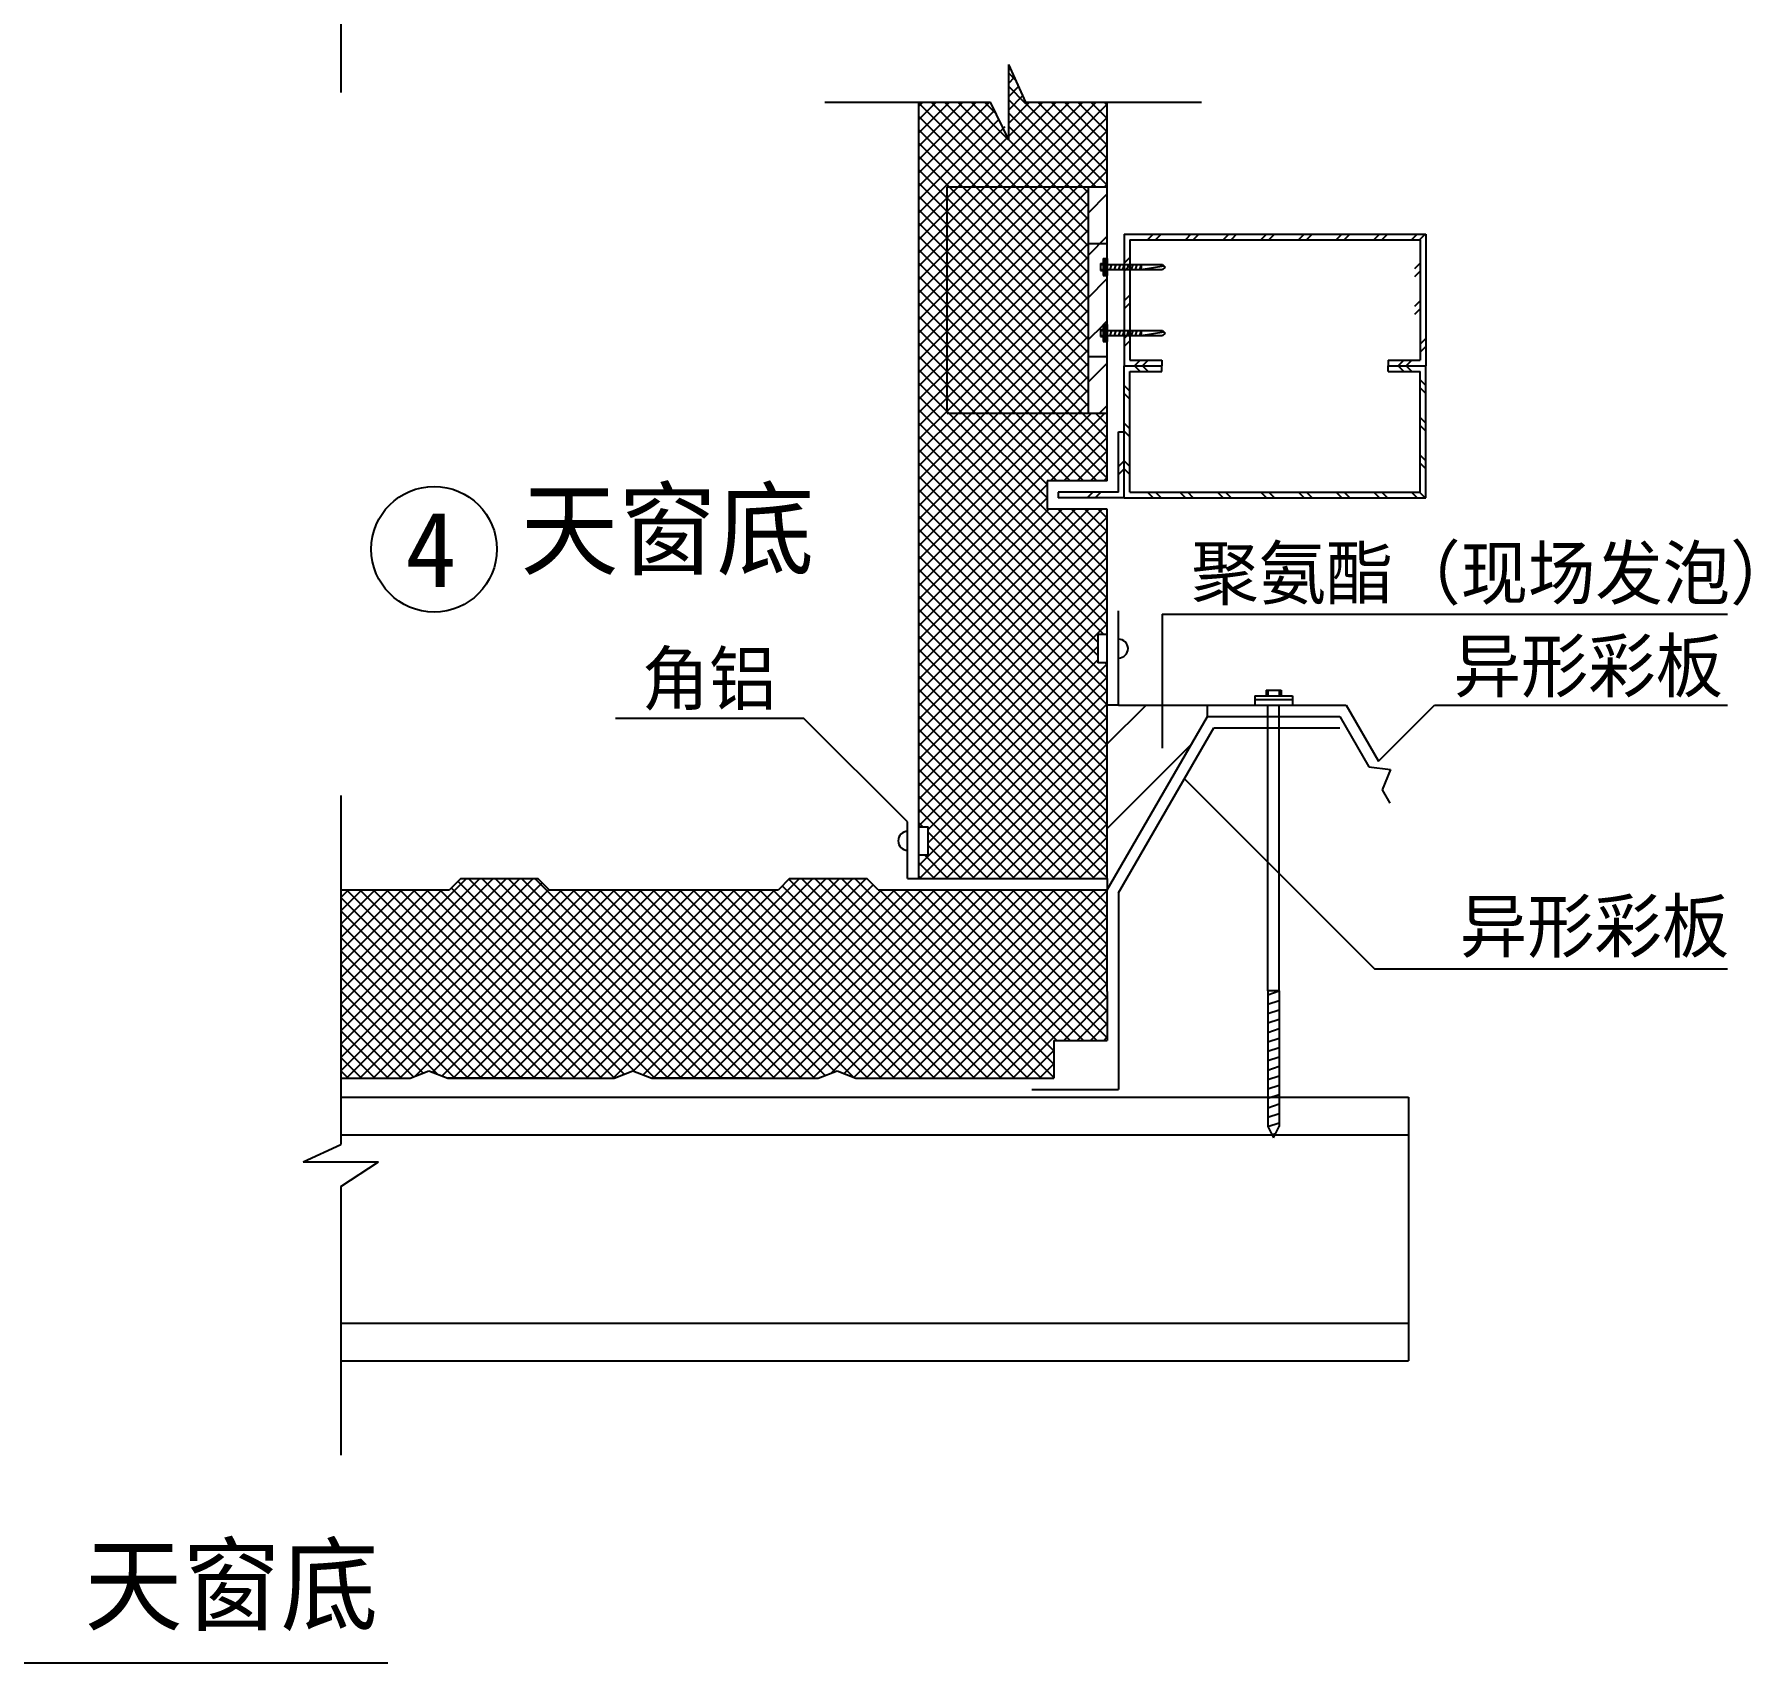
# Model space of a CAD drawing. Header units: metres. Extents: x 3 to 20502, y 1020 to 33464.
# Drawn here: x 10080 to 19189, y 1020 to 9662 of the extents above; entities that cross this region are included whole.
import ezdxf

# ---------------------------------------------------------------- set-up
doc = ezdxf.new("R2010")
doc.units = ezdxf.units.M
for name, color, linetype in [('1', 2, 'Continuous'), ('2', 3, 'Continuous'), ('4', 5, 'Continuous'), ('5', 6, 'Continuous')]:
    doc.layers.add(name, color=color, linetype=linetype)

msp = doc.modelspace()

# ---------------------------------------------------------------- hatches: boundary and pattern name
at = {"layer": '5'}
h = msp.add_hatch(dxfattribs=at)
h.set_pattern_fill('_U', scale=50)
h.set_pattern_definition([(45, (0, 0), (-112.2532, 112.2532), [])])
h.paths.add_polyline_path([(15674.54, 8551.6), (15774.54, 8551.6), (15774.54, 8851.6), (15674.54, 8851.6)])
h.paths.add_polyline_path([(15674.54, 7951.6), (15774.54, 7951.6), (15774.54, 8031.6), (15752.04, 8031.6), (15752.04, 8058.6), (15738.54, 8058.6), (15738.54, 8094.6), (15752.04, 8094.6), (15752.04, 8121.6), (15774.54, 8121.6), (15774.54, 8381.6), (15752.04, 8381.6), (15752.04, 8408.6), (15738.54, 8408.6), (15738.54, 8444.6), (15752.04, 8444.6), (15752.04, 8471.6), (15774.54, 8471.6), (15774.54, 8551.6), (15674.54, 8551.6)])
h.paths.add_polyline_path([(15674.54, 7651.6), (15774.54, 7651.6), (15774.54, 7951.6), (15674.54, 7951.6)])
h = msp.add_hatch(dxfattribs=at)
h.set_pattern_fill('_U', scale=100)
h.set_pattern_definition([(45, (0, 0), (-224.5064, 224.5064), [])])
h.paths.add_polyline_path([(16305.73, 6041.6), (16305.73, 6101.6), (15834.54, 6101.6), (15774.54, 6101.6), (15774.54, 5181.6), (15774.54, 5121.6)])

# ---------------------------------------------------------------- linework, layer by layer
for p, q in [((14924.54, 8851.6), (15774.54, 8851.6)), ((14924.54, 7651.6), (14924.54, 8851.6)), ((15674.54, 7651.6), (15674.54, 8851.6)), ((15674.54, 8551.6), (15774.54, 8551.6)), ((15674.54, 7951.6), (15774.54, 7951.6)), ((14924.54, 7651.6), (15774.54, 7651.6)), ((8189.86, 1019.91), (11956.74, 1019.91))]:
    msp.add_line(p, q)
at = {"layer": '1'}
for p, q in [((14774.54, 5181.6), (14774.54, 9301.6)), ((15774.54, 7291.6), (15774.54, 9301.6)), ((15774.54, 5181.6), (15774.54, 7141.6)), ((15834.54, 6101.6), (15834.54, 6601.6)), ((15774.54, 5121.6), (16305.73, 6041.6)), ((15834.54, 6101.6), (17042.74, 6101.6)), ((16305.73, 6041.6), (17008.1, 6041.6)), ((17008.1, 6041.6), (17162.45, 5774.29)), ((17042.74, 6101.6), (17214.41, 5804.29)), ((15834.54, 5105.53), (16340.37, 5981.6)), ((16340.37, 5981.6), (17008.1, 5981.6)), ((17162.45, 5774.29), (17278.27, 5760.33)), ((17278.27, 5760.33), (17232.45, 5653.04)), ((17232.45, 5653.04), (17273.7, 5581.61)), ((14714.54, 5181.6), (14714.54, 5481.6)), ((11706.41, 5121.6), (12282.49, 5121.6)), ((12342.49, 5181.6), (12282.49, 5121.6)), ((12342.49, 5181.6), (12752.49, 5181.6)), ((12812.49, 5121.6), (12752.49, 5181.6)), ((12812.49, 5121.6), (14028.51, 5121.6)), ((14088.51, 5181.6), (14028.51, 5121.6)), ((14088.51, 5181.6), (14498.51, 5181.6)), ((14558.51, 5121.6), (14498.51, 5181.6)), ((14558.51, 5121.6), (15774.54, 5121.6)), ((14714.54, 5181.6), (14974.54, 5181.6)), ((15834.54, 5105.53), (15834.54, 4061.6)), ((15774.54, 4581.6), (15774.54, 4321.6)), ((15489.86, 4321.6), (15774.54, 4321.6)), ((15489.86, 4321.6), (15489.86, 4121.6)), ((11708.07, 4121.6), (11706.41, 4121.6)), ((11706.41, 4121.6), (12073.97, 4121.6)), ((12073.97, 4121.6), (12173.97, 4161.6)), ((12173.97, 4161.6), (12273.97, 4121.6)), ((12791.02, 4121.6), (12273.97, 4121.6)), ((12273.97, 4121.6), (13156.91, 4121.6)), ((13156.91, 4121.6), (13256.91, 4161.6)), ((13256.91, 4161.6), (13356.91, 4121.6)), ((13873.97, 4121.6), (13356.91, 4121.6)), ((13356.91, 4121.6), (14239.86, 4121.6)), ((14239.86, 4121.6), (14339.86, 4161.6)), ((14339.86, 4161.6), (14439.86, 4121.6)), ((14439.86, 4121.6), (15489.86, 4121.6)), ((15374.54, 4061.6), (15834.54, 4061.6))]:
    msp.add_line(p, q, dxfattribs=at)
at = {"layer": '2'}
for p, q in [((11706.41, 10801.57), (11706.41, 9352.8)), ((15251, 9101.6), (15251, 9501.6)), ((15342.06, 9301.6), (15251, 9501.6)), ((14274.54, 9301.6), (15155.2, 9301.6)), ((15251, 9101.6), (15155.2, 9301.6)), ((15342.06, 9301.6), (16274.54, 9301.6)), ((15738.54, 8444.6), (15752.04, 8444.6)), ((15738.54, 8444.6), (15738.54, 8408.6)), ((15738.54, 8440.1), (15752.04, 8440.1)), ((15738.54, 8413.1), (15752.04, 8413.1)), ((15738.54, 8408.6), (15752.04, 8408.6)), ((15752.04, 8471.6), (15774.54, 8471.6)), ((15752.04, 8471.6), (15752.04, 8381.6)), ((15752.04, 8381.6), (15774.54, 8381.6)), ((15761.04, 8471.6), (15761.04, 8381.6)), ((15774.54, 8471.6), (15774.54, 8381.6)), ((15774.54, 8440.1), (16067.04, 8440.1)), ((15774.54, 8413.1), (16067.04, 8413.1)), ((15954.2, 8440.1), (15954.2, 8413.1)), ((15954.2, 8413.1), (16074.54, 8433.35)), ((16067.04, 8440.1), (16082.04, 8426.6)), ((16082.04, 8426.6), (16067.04, 8413.1)), ((15752.04, 8121.6), (15774.54, 8121.6)), ((15752.04, 8121.6), (15752.04, 8031.6)), ((15761.04, 8121.6), (15761.04, 8031.6)), ((15774.54, 8121.6), (15774.54, 8031.6)), ((15738.54, 8094.6), (15752.04, 8094.6)), ((15738.54, 8094.6), (15738.54, 8058.6)), ((15738.54, 8090.1), (15752.04, 8090.1)), ((15738.54, 8063.1), (15752.04, 8063.1)), ((15738.54, 8058.6), (15752.04, 8058.6)), ((15752.04, 8031.6), (15774.54, 8031.6)), ((15774.54, 8090.1), (16067.04, 8090.1)), ((15774.54, 8063.1), (16067.04, 8063.1)), ((15954.2, 8090.1), (15954.2, 8063.1)), ((15954.2, 8063.1), (16074.54, 8083.35)), ((16067.04, 8090.1), (16082.04, 8076.6)), ((16082.04, 8076.6), (16067.04, 8063.1)), ((15774.54, 7291.6), (15454.54, 7291.6)), ((15454.54, 7291.6), (15454.54, 7141.6)), ((15774.54, 7141.6), (15454.54, 7141.6)), ((16065.83, 6584.83), (16065.83, 5872.63)), ((16065.83, 6584.83), (19065.83, 6584.83)), ((15774.54, 6476.6), (15724.54, 6476.6)), ((15724.54, 6476.6), (15724.54, 6326.6)), ((15774.54, 6326.6), (15724.54, 6326.6)), ((16556.91, 6151.6), (16556.91, 6101.6)), ((16556.91, 6151.6), (16756.91, 6151.6)), ((16556.91, 6131.6), (16756.91, 6131.6)), ((16616.91, 6181.6), (16696.91, 6181.6)), ((16616.91, 6181.6), (16616.91, 6151.6)), ((16626.91, 6181.6), (16626.91, 6151.6)), ((16686.91, 6181.6), (16686.91, 6151.6)), ((16696.91, 6181.6), (16696.91, 6151.6)), ((16756.91, 6151.6), (16756.91, 6101.6)), ((14164.54, 6031.6), (13164.54, 6031.6)), ((14714.54, 5481.6), (14164.54, 6031.6)), ((16556.91, 6101.6), (16756.91, 6101.6)), ((16626.91, 4585), (16626.91, 6101.6)), ((16686.91, 4585), (16686.91, 6101.6)), ((17214.41, 5804.29), (17511.72, 6101.6)), ((17511.72, 6101.6), (19065.83, 6101.6)), ((16183.76, 5710.36), (17193.49, 4700.63)), ((11706.41, 5621.6), (11706.41, 3770.44)), ((14774.54, 5456.6), (14824.54, 5456.6)), ((14824.54, 5306.6), (14824.54, 5456.6)), ((14774.54, 5306.6), (14824.54, 5306.6)), ((14974.54, 5181.6), (15774.54, 5181.6)), ((15774.54, 4581.6), (15774.54, 5121.6)), ((19065.83, 4700.63), (17193.49, 4700.63)), ((16686.91, 4585), (16626.91, 4585)), ((16626.91, 4565), (16686.91, 4585)), ((16626.91, 4585), (16626.91, 3865)), ((16686.91, 4585), (16686.91, 3865)), ((16626.91, 4515), (16686.91, 4535)), ((16626.91, 4465), (16686.91, 4485)), ((16626.91, 4415), (16686.91, 4435)), ((16626.91, 4365), (16686.91, 4385)), ((16626.91, 4315), (16686.91, 4335)), ((16626.91, 4265), (16686.91, 4285)), ((16626.91, 4215), (16686.91, 4235)), ((16626.91, 4165), (16686.91, 4185)), ((16626.91, 4115), (16686.91, 4135)), ((11706.41, 4021.6), (17373.7, 4021.6)), ((16626.91, 4065), (16686.91, 4085)), ((16626.91, 4015), (16686.91, 4035)), ((17373.7, 4021.6), (17373.7, 2621.6)), ((16626.91, 3965), (16686.91, 3985)), ((16626.91, 3915), (16686.91, 3935)), ((16626.91, 3865), (16686.91, 3885)), ((16626.91, 3865), (16656.91, 3805)), ((16648.34, 3822.14), (16668.91, 3829)), ((16656.91, 3805), (16686.91, 3865)), ((11506.41, 3678.75), (11706.41, 3770.44)), ((11706.41, 3821.6), (17373.7, 3821.6)), ((11506.41, 3678.75), (11906.41, 3678.75)), ((11706.41, 3546.67), (11906.41, 3678.75)), ((11706.41, 3546.67), (11706.41, 2121.6)), ((11706.41, 2821.6), (17373.7, 2821.6)), ((11706.41, 2621.6), (17373.7, 2621.6))]:
    msp.add_line(p, q, dxfattribs=at)
for centre, start, end in [((15834.54, 6401.6), 270, 90), ((14714.54, 5381.6), 90, 270)]:
    msp.add_arc(centre, 50, start, end, dxfattribs=at)
at = {"layer": '4'}
msp.add_circle((12201.43, 6929.09), 333.22, dxfattribs=at)
at = {"layer": '5'}
for p, q in [((15251, 9473.98), (15258.86, 9481.84)), ((15289.49, 9417.17), (15251, 9455.67)), ((15251, 9403.27), (15281.33, 9433.6)), ((15251, 9332.55), (15304.42, 9385.98)), ((15341.02, 9294.93), (15251, 9384.96)), ((14774.54, 9280.36), (14795.78, 9301.6)), ((14774.54, 9209.65), (14866.49, 9301.6)), ((14774.54, 9138.94), (14937.2, 9301.6)), ((14774.54, 9068.23), (15007.91, 9301.6)), ((14774.54, 8997.52), (15078.62, 9301.6)), ((14774.54, 8926.81), (15149.33, 9301.6)), ((15218.67, 8851.6), (14774.54, 9295.73)), ((15289.38, 8851.6), (14839.38, 9301.6)), ((15360.09, 8851.6), (14910.09, 9301.6)), ((15430.8, 8851.6), (14980.8, 9301.6)), ((15250.82, 9102.29), (15051.51, 9301.6)), ((15052.89, 8851.6), (15502.89, 9301.6)), ((15183.82, 9240.01), (15122.22, 9301.6)), ((15123.6, 8851.6), (15573.6, 9301.6)), ((15194.31, 8851.6), (15644.31, 9301.6)), ((15251, 9261.84), (15325.75, 9336.6)), ((15713.64, 8851.6), (15251, 9314.25)), ((15251, 9191.13), (15361.47, 9301.6)), ((15251, 9120.42), (15432.18, 9301.6)), ((15265.02, 8851.6), (15715.02, 9301.6)), ((15774.54, 8861.42), (15334.35, 9301.6)), ((15774.54, 8932.13), (15405.06, 9301.6)), ((15774.54, 9002.84), (15475.77, 9301.6)), ((15774.54, 9073.55), (15546.48, 9301.6)), ((15774.54, 9144.26), (15617.2, 9301.6)), ((15774.54, 9214.97), (15687.91, 9301.6)), ((15774.54, 9285.68), (15758.62, 9301.6)), ((14774.54, 8856.1), (15175.08, 9256.64)), ((15147.96, 8851.6), (14774.54, 9225.02)), ((14774.54, 8785.39), (15198, 9208.85)), ((15642.93, 8851.6), (15251, 9243.54)), ((15335.73, 8851.6), (15774.54, 9290.41)), ((15406.44, 8851.6), (15774.54, 9219.7)), ((14774.54, 8714.68), (15233.09, 9173.23)), ((15077.25, 8851.6), (14774.54, 9154.31)), ((14982.18, 8851.6), (15247.23, 9116.66)), ((15572.22, 8851.6), (15251, 9172.83)), ((15477.15, 8851.6), (15774.54, 9148.99)), ((15006.54, 8851.6), (14774.54, 9083.6)), ((15501.51, 8851.6), (15251, 9102.12)), ((15547.86, 8851.6), (15774.54, 9078.28)), ((14935.82, 8851.6), (14774.54, 9012.89)), ((14924.54, 8792.18), (14774.54, 8942.18)), ((15618.57, 8851.6), (15774.54, 9007.57)), ((15689.28, 8851.6), (15774.54, 8936.86)), ((14924.54, 8721.47), (14774.54, 8871.47)), ((14924.54, 8793.96), (14982.18, 8851.6)), ((14924.54, 8723.25), (15052.89, 8851.6)), ((14924.54, 8652.54), (15123.6, 8851.6)), ((14924.54, 8581.83), (15194.31, 8851.6)), ((14924.54, 8511.12), (15265.02, 8851.6)), ((14924.54, 8440.41), (15335.73, 8851.6)), ((14924.54, 8369.7), (15406.44, 8851.6)), ((14924.54, 8298.99), (15477.15, 8851.6)), ((14924.54, 8228.28), (15547.86, 8851.6)), ((14924.54, 8157.57), (15618.57, 8851.6)), ((14924.54, 8086.86), (15674.54, 8836.86)), ((15674.54, 8112.89), (14935.82, 8851.6)), ((15674.54, 8183.6), (15006.54, 8851.6)), ((15674.54, 8254.31), (15077.25, 8851.6)), ((15674.54, 8325.02), (15147.96, 8851.6)), ((15674.54, 8395.73), (15218.67, 8851.6)), ((15674.54, 8466.45), (15289.38, 8851.6)), ((15674.54, 8537.16), (15360.09, 8851.6)), ((15674.54, 8607.87), (15430.8, 8851.6)), ((15674.54, 8678.58), (15501.51, 8851.6)), ((15674.54, 8749.29), (15572.22, 8851.6)), ((15674.54, 8820), (15642.93, 8851.6)), ((15759.99, 8851.6), (15774.54, 8866.15)), ((14924.54, 8650.76), (14774.54, 8800.76)), ((14774.54, 8643.96), (14924.54, 8793.96)), ((15674.54, 8042.18), (14924.54, 8792.18)), ((14924.54, 8016.15), (15674.54, 8766.15)), ((14924.54, 8580.05), (14774.54, 8730.05)), ((14774.54, 8573.25), (14924.54, 8723.25)), ((14924.54, 8509.34), (14774.54, 8659.34)), ((15674.54, 7971.47), (14924.54, 8721.47)), ((14924.54, 7945.44), (15674.54, 8695.44)), ((14774.54, 8502.54), (14924.54, 8652.54)), ((14924.54, 8438.63), (14774.54, 8588.63)), ((14774.54, 8431.83), (14924.54, 8581.83)), ((15674.54, 7900.76), (14924.54, 8650.76)), ((14924.54, 7874.73), (15674.54, 8624.73)), ((15674.54, 7830.05), (14924.54, 8580.05)), ((15864.54, 8601.6), (17464.54, 8601.6)), ((15864.54, 8601.6), (15864.54, 7901.6)), ((15894.54, 8571.6), (17434.54, 8571.6)), ((15894.54, 8571.6), (15894.54, 7931.6)), ((16018.6, 8601.6), (15988.6, 8571.6)), ((16061.03, 8601.6), (16031.03, 8571.6)), ((16218.6, 8601.6), (16188.6, 8571.6)), ((16261.03, 8601.6), (16231.03, 8571.6)), ((16418.6, 8601.6), (16388.6, 8571.6)), ((16461.03, 8601.6), (16431.03, 8571.6)), ((16618.6, 8601.6), (16588.6, 8571.6)), ((16661.03, 8601.6), (16631.03, 8571.6)), ((16818.6, 8601.6), (16788.6, 8571.6)), ((16861.03, 8601.6), (16831.03, 8571.6)), ((17018.6, 8601.6), (16988.6, 8571.6)), ((17061.03, 8601.6), (17031.03, 8571.6)), ((17218.6, 8601.6), (17188.6, 8571.6)), ((17261.03, 8601.6), (17231.03, 8571.6)), ((17418.6, 8601.6), (17388.6, 8571.6)), ((17461.03, 8601.6), (17431.03, 8571.6)), ((17434.54, 8571.6), (17434.54, 7931.6)), ((17464.54, 8601.6), (17464.54, 7901.6)), ((14924.54, 8367.92), (14774.54, 8517.92)), ((14774.54, 8361.12), (14924.54, 8511.12)), ((14924.54, 7804.02), (15674.54, 8554.02)), ((15674.54, 7759.34), (14924.54, 8509.34)), ((14924.54, 7733.3), (15674.54, 8483.3)), ((15894.54, 8477.54), (15864.54, 8447.54)), ((14924.54, 8297.21), (14774.54, 8447.21)), ((14774.54, 8290.41), (14924.54, 8440.41)), ((15674.54, 7688.63), (14924.54, 8438.63)), ((14924.54, 7662.59), (15674.54, 8412.59)), ((15797.04, 8440.1), (15788.04, 8413.1)), ((15819.54, 8440.1), (15810.54, 8413.1)), ((15842.04, 8440.1), (15833.04, 8413.1)), ((15864.54, 8440.1), (15855.54, 8413.1)), ((15894.54, 8435.12), (15864.54, 8405.12)), ((15887.04, 8440.1), (15878.04, 8413.1)), ((15909.54, 8440.1), (15900.54, 8413.1)), ((15932.04, 8440.1), (15923.04, 8413.1)), ((15954.54, 8440.1), (15945.54, 8413.1)), ((17434.54, 8447.54), (17404.54, 8417.54)), ((17434.54, 8405.12), (17404.54, 8375.12)), ((14924.54, 8226.5), (14774.54, 8376.5)), ((14774.54, 8219.7), (14924.54, 8369.7)), ((14924.54, 8155.78), (14774.54, 8305.78)), ((14774.54, 8148.99), (14924.54, 8298.99)), ((15640.85, 7651.6), (14924.54, 8367.92)), ((15570.14, 7651.6), (14924.54, 8297.21)), ((14984.26, 7651.6), (15674.54, 8341.88)), ((14924.54, 8085.07), (14774.54, 8235.07)), ((14774.54, 8078.28), (14924.54, 8228.28)), ((15499.43, 7651.6), (14924.54, 8226.5)), ((15054.97, 7651.6), (15674.54, 8271.17)), ((15125.68, 7651.6), (15674.54, 8200.46)), ((15894.54, 8277.54), (15864.54, 8247.54)), ((15894.54, 8235.12), (15864.54, 8205.12)), ((17434.54, 8247.54), (17404.54, 8217.54)), ((17434.54, 8205.12), (17404.54, 8175.12)), ((14924.54, 8014.36), (14774.54, 8164.36)), ((14774.54, 8007.57), (14924.54, 8157.57)), ((15428.72, 7651.6), (14924.54, 8155.78)), ((15196.39, 7651.6), (15674.54, 8129.75)), ((14924.54, 7943.65), (14774.54, 8093.65)), ((14774.54, 7936.86), (14924.54, 8086.86)), ((14924.54, 7872.94), (14774.54, 8022.94)), ((15358.01, 7651.6), (14924.54, 8085.07)), ((15267.1, 7651.6), (15674.54, 8059.04)), ((15797.04, 8090.1), (15788.04, 8063.1)), ((15819.54, 8090.1), (15810.54, 8063.1)), ((15842.04, 8090.1), (15833.04, 8063.1)), ((15864.54, 8090.1), (15855.54, 8063.1)), ((15894.54, 8077.54), (15864.54, 8047.54)), ((15894.54, 8035.12), (15864.54, 8005.12)), ((15887.04, 8090.1), (15878.04, 8063.1)), ((15909.54, 8090.1), (15900.54, 8063.1)), ((15932.04, 8090.1), (15923.04, 8063.1)), ((15954.54, 8090.1), (15945.54, 8063.1)), ((17464.54, 8047.54), (17434.54, 8017.54)), ((14774.54, 7866.15), (14924.54, 8016.15)), ((14924.54, 7802.23), (14774.54, 7952.23)), ((14774.54, 7795.44), (14924.54, 7945.44)), ((15287.3, 7651.6), (14924.54, 8014.36)), ((15216.59, 7651.6), (14924.54, 7943.65)), ((15337.81, 7651.6), (15674.54, 7988.33)), ((15894.54, 7931.6), (16064.54, 7931.6)), ((15948.6, 7931.6), (15918.6, 7901.6)), ((15991.03, 7931.6), (15961.03, 7901.6)), ((16064.54, 7931.6), (16064.54, 7901.6)), ((17264.54, 7931.6), (17264.54, 7901.6)), ((17264.54, 7931.6), (17434.54, 7931.6)), ((17348.6, 7931.6), (17318.6, 7901.6)), ((17391.03, 7931.6), (17361.03, 7901.6)), ((17464.54, 8005.12), (17434.54, 7975.12)), ((14924.54, 7731.52), (14774.54, 7881.52)), ((14774.54, 7724.73), (14924.54, 7874.73)), ((15145.87, 7651.6), (14924.54, 7872.94)), ((15408.52, 7651.6), (15674.54, 7917.62)), ((15479.23, 7651.6), (15674.54, 7846.91)), ((15864.54, 7901.6), (16064.54, 7901.6)), ((15864.54, 7201.6), (15864.54, 7901.6)), ((15864.54, 7901.6), (16064.54, 7901.6)), ((15894.54, 7231.6), (15894.54, 7871.6)), ((15894.54, 7871.6), (16064.54, 7871.6)), ((15948.6, 7871.6), (15918.6, 7901.6)), ((15991.03, 7871.6), (15961.03, 7901.6)), ((16064.54, 7871.6), (16064.54, 7901.6)), ((17264.54, 7901.6), (17464.54, 7901.6)), ((17264.54, 7871.6), (17264.54, 7901.6)), ((17264.54, 7901.6), (17464.54, 7901.6)), ((17264.54, 7871.6), (17434.54, 7871.6)), ((17348.6, 7871.6), (17318.6, 7901.6)), ((17391.03, 7871.6), (17361.03, 7901.6)), ((17434.54, 7231.6), (17434.54, 7871.6)), ((17464.54, 7201.6), (17464.54, 7901.6)), ((14924.54, 7660.81), (14774.54, 7810.81)), ((14774.54, 7654.02), (14924.54, 7804.02)), ((15075.16, 7651.6), (14924.54, 7802.23)), ((15549.94, 7651.6), (15674.54, 7776.2)), ((15894.54, 7768.09), (15864.54, 7798.09)), ((15894.54, 7725.67), (15864.54, 7755.67)), ((17464.54, 7798.09), (17434.54, 7828.09)), ((17464.54, 7755.67), (17434.54, 7785.67)), ((15774.54, 6740.1), (14774.54, 7740.1)), ((14774.54, 7583.3), (14924.54, 7733.3)), ((15774.54, 6669.39), (14774.54, 7669.39)), ((14774.54, 7512.59), (14924.54, 7662.59)), ((15004.45, 7651.6), (14924.54, 7731.52)), ((14933.74, 7651.6), (14924.54, 7660.81)), ((15620.65, 7651.6), (15674.54, 7705.49)), ((14774.54, 7441.88), (14984.26, 7651.6)), ((14774.54, 7371.17), (15054.97, 7651.6)), ((14774.54, 7300.46), (15125.68, 7651.6)), ((14774.54, 7229.75), (15196.39, 7651.6)), ((14774.54, 7159.04), (15267.1, 7651.6)), ((14774.54, 7088.33), (15337.81, 7651.6)), ((14774.54, 7017.62), (15408.52, 7651.6)), ((14774.54, 6946.91), (15479.23, 7651.6)), ((14774.54, 6876.2), (15549.94, 7651.6)), ((14774.54, 6805.49), (15620.65, 7651.6)), ((14774.54, 6734.78), (15691.36, 7651.6)), ((14774.54, 6664.07), (15762.08, 7651.6)), ((15774.54, 6598.68), (14774.54, 7598.68)), ((15774.54, 6810.81), (14933.74, 7651.6)), ((15454.54, 7201.52), (15004.45, 7651.6)), ((15454.54, 7272.23), (15075.16, 7651.6)), ((15505.87, 7291.6), (15145.87, 7651.6)), ((15576.59, 7291.6), (15216.59, 7651.6)), ((15647.3, 7291.6), (15287.3, 7651.6)), ((15718.01, 7291.6), (15358.01, 7651.6)), ((15774.54, 7305.78), (15428.72, 7651.6)), ((15472.79, 7291.6), (15774.54, 7593.36)), ((15774.54, 7376.5), (15499.43, 7651.6)), ((15774.54, 7447.21), (15570.14, 7651.6)), ((15774.54, 7517.92), (15640.85, 7651.6)), ((15774.54, 7588.63), (15711.56, 7651.6)), ((15894.54, 7568.09), (15864.54, 7598.09)), ((17464.54, 7598.09), (17434.54, 7628.09)), ((17464.54, 7555.67), (17434.54, 7585.67)), ((15774.54, 6527.97), (14774.54, 7527.97)), ((15543.5, 7291.6), (15774.54, 7522.64)), ((15834.54, 7551.6), (15864.54, 7551.6)), ((15834.54, 7231.6), (15834.54, 7551.6)), ((15894.54, 7525.67), (15864.54, 7555.67)), ((15864.54, 7201.6), (15864.54, 7551.6)), ((15864.54, 7201.6), (15864.54, 7551.6)), ((15755.19, 6476.6), (14774.54, 7457.26)), ((15724.54, 6436.55), (14774.54, 7386.55)), ((15614.21, 7291.6), (15774.54, 7451.93)), ((15684.92, 7291.6), (15774.54, 7381.22)), ((15864.54, 7398.09), (15834.54, 7368.09)), ((15894.54, 7368.09), (15864.54, 7398.09)), ((17464.54, 7398.09), (17434.54, 7428.09)), ((17464.54, 7355.67), (17434.54, 7385.67)), ((15724.54, 6365.84), (14774.54, 7315.84)), ((15755.63, 7291.6), (15774.54, 7310.51)), ((15864.54, 7355.67), (15834.54, 7325.67)), ((15894.54, 7325.67), (15864.54, 7355.67)), ((14774.54, 6593.36), (15454.54, 7273.36)), ((15774.54, 6245.12), (14774.54, 7245.12)), ((14774.54, 6522.64), (15454.54, 7202.64)), ((15834.54, 7231.6), (15514.54, 7231.6)), ((15514.54, 7231.6), (15514.54, 7201.6)), ((15864.54, 7201.6), (15514.54, 7201.6)), ((15698.05, 7231.6), (15668.05, 7201.6)), ((15740.47, 7231.6), (15710.47, 7201.6)), ((15864.54, 7201.6), (17464.54, 7201.6)), ((15894.54, 7231.6), (17434.54, 7231.6)), ((16018.6, 7201.6), (15988.6, 7231.6)), ((16061.03, 7201.6), (16031.03, 7231.6)), ((16188.6, 7201.6), (16158.6, 7231.6)), ((16231.03, 7201.6), (16201.03, 7231.6)), ((16388.6, 7201.6), (16358.6, 7231.6)), ((16431.03, 7201.6), (16401.03, 7231.6)), ((16618.6, 7201.6), (16588.6, 7231.6)), ((16661.03, 7201.6), (16631.03, 7231.6)), ((16818.6, 7201.6), (16788.6, 7231.6)), ((16861.03, 7201.6), (16831.03, 7231.6)), ((17018.6, 7201.6), (16988.6, 7231.6)), ((17061.03, 7201.6), (17031.03, 7231.6)), ((17218.6, 7201.6), (17188.6, 7231.6)), ((17261.03, 7201.6), (17231.03, 7231.6)), ((17418.6, 7201.6), (17388.6, 7231.6)), ((17461.03, 7201.6), (17431.03, 7231.6)), ((15774.54, 6174.41), (14774.54, 7174.41)), ((14774.54, 6451.93), (15464.21, 7141.6)), ((14774.54, 6381.22), (15534.92, 7141.6)), ((14774.54, 6310.51), (15605.63, 7141.6)), ((14774.54, 6239.8), (15676.34, 7141.6)), ((14774.54, 6169.09), (15747.05, 7141.6)), ((15774.54, 6881.52), (15514.45, 7141.6)), ((15774.54, 6952.23), (15585.16, 7141.6)), ((15774.54, 7022.94), (15655.87, 7141.6)), ((15774.54, 7093.65), (15726.59, 7141.6)), ((15774.54, 6103.7), (14774.54, 7103.7)), ((14774.54, 6098.38), (15774.54, 7098.38)), ((15774.54, 6032.99), (14774.54, 7032.99)), ((14774.54, 6027.67), (15774.54, 7027.67)), ((15774.54, 5962.28), (14774.54, 6962.28)), ((14774.54, 5956.96), (15774.54, 6956.96)), ((15774.54, 5891.57), (14774.54, 6891.57)), ((14774.54, 5886.25), (15774.54, 6886.25)), ((15774.54, 5820.86), (14774.54, 6820.86)), ((14774.54, 5815.54), (15774.54, 6815.54)), ((15774.54, 5750.15), (14774.54, 6750.15)), ((14774.54, 5744.83), (15774.54, 6744.83)), ((15774.54, 5679.44), (14774.54, 6679.44)), ((14774.54, 5674.12), (15774.54, 6674.12)), ((15774.54, 5608.73), (14774.54, 6608.73)), ((14774.54, 5603.41), (15774.54, 6603.41)), ((15774.54, 5538.02), (14774.54, 6538.02)), ((14774.54, 5532.69), (15774.54, 6532.69)), ((15774.54, 5467.31), (14774.54, 6467.31)), ((14774.54, 5461.98), (15724.54, 6411.98)), ((15774.54, 5396.6), (14774.54, 6396.6)), ((15774.54, 5325.89), (14774.54, 6325.89)), ((14824.54, 5441.27), (15724.54, 6341.27)), ((14824.54, 5370.56), (15774.54, 6320.56)), ((15774.54, 6315.84), (15763.77, 6326.6)), ((15774.54, 5255.18), (14774.54, 6255.18)), ((14774.54, 5249.85), (15774.54, 6249.85)), ((15774.54, 5184.46), (14774.54, 6184.46)), ((15706.69, 5181.6), (14774.54, 6113.75)), ((14777, 5181.6), (15774.54, 6179.14)), ((14847.71, 5181.6), (15774.54, 6108.43)), ((15635.98, 5181.6), (14774.54, 6043.04)), ((14918.42, 5181.6), (15774.54, 6037.72)), ((15834.54, 6101.6), (15774.54, 6101.6)), ((16305.73, 6041.6), (16305.73, 6101.6)), ((15565.27, 5181.6), (14774.54, 5972.33)), ((14989.13, 5181.6), (15774.54, 5967.01)), ((15494.55, 5181.6), (14774.54, 5901.62)), ((15423.84, 5181.6), (14774.54, 5830.91)), ((15059.84, 5181.6), (15774.54, 5896.3)), ((15353.13, 5181.6), (14774.54, 5760.2)), ((15130.55, 5181.6), (15774.54, 5825.59)), ((15201.26, 5181.6), (15774.54, 5754.88)), ((15282.42, 5181.6), (14774.54, 5689.49)), ((15271.97, 5181.6), (15774.54, 5684.17)), ((15211.71, 5181.6), (14774.54, 5618.78)), ((15342.68, 5181.6), (15774.54, 5613.46)), ((15141, 5181.6), (14774.54, 5548.07)), ((14795.29, 5456.6), (14774.54, 5477.36)), ((15413.4, 5181.6), (15774.54, 5542.75)), ((15484.11, 5181.6), (15774.54, 5472.03)), ((15070.29, 5181.6), (14824.54, 5427.36)), ((15554.82, 5181.6), (15774.54, 5401.32)), ((14928.87, 5181.6), (14803.87, 5306.6)), ((14999.58, 5181.6), (14824.54, 5356.65)), ((15625.53, 5181.6), (15774.54, 5330.61)), ((14858.16, 5181.6), (14774.54, 5265.23)), ((14787.45, 5181.6), (14774.54, 5194.52)), ((15696.24, 5181.6), (15774.54, 5259.9)), ((11706.41, 4515.18), (12372.84, 5181.6)), ((11706.41, 4444.47), (12443.55, 5181.6)), ((11706.41, 4373.76), (12514.26, 5181.6)), ((11706.41, 4303.05), (12584.97, 5181.6)), ((11706.41, 4232.34), (12655.68, 5181.6)), ((11706.41, 4161.63), (12726.39, 5181.6)), ((11706.41, 5080.87), (11747.15, 5121.6)), ((11706.41, 5010.16), (11817.86, 5121.6)), ((11706.41, 4939.45), (11888.57, 5121.6)), ((11706.41, 4868.73), (11959.28, 5121.6)), ((11706.41, 4798.02), (12029.99, 5121.6)), ((11706.41, 4727.31), (12100.7, 5121.6)), ((11706.41, 4656.6), (12171.41, 5121.6)), ((11706.41, 4585.89), (12242.13, 5121.6)), ((12736.18, 4121.6), (11736.18, 5121.6)), ((11737.1, 4121.6), (12774.8, 5159.3)), ((12806.89, 4121.6), (11806.89, 5121.6)), ((11807.81, 4121.6), (12810.15, 5123.94)), ((12877.6, 4121.6), (11877.6, 5121.6)), ((11878.52, 4121.6), (12878.52, 5121.6)), ((12948.31, 4121.6), (11948.31, 5121.6)), ((11949.23, 4121.6), (12949.23, 5121.6)), ((13019.02, 4121.6), (12019.02, 5121.6)), ((12019.94, 4121.6), (13019.94, 5121.6)), ((13089.73, 4121.6), (12089.73, 5121.6)), ((12101.78, 4132.73), (13090.65, 5121.6)), ((13159.43, 4122.61), (12160.44, 5121.6)), ((12193.54, 4153.78), (13161.36, 5121.6)), ((13209.94, 4142.82), (12231.15, 5121.6)), ((12244.04, 4133.57), (13232.08, 5121.6)), ((13265.16, 4158.3), (12292.18, 5131.29)), ((12302.79, 4121.6), (13302.79, 5121.6)), ((13372.57, 4121.6), (12327.53, 5166.65)), ((12373.5, 4121.6), (13373.5, 5121.6)), ((13443.28, 4121.6), (12383.28, 5181.6)), ((12444.21, 4121.6), (13444.21, 5121.6)), ((13514, 4121.6), (12454, 5181.6)), ((12514.92, 4121.6), (13514.92, 5121.6)), ((13584.71, 4121.6), (12524.71, 5181.6)), ((12585.63, 4121.6), (13585.63, 5121.6)), ((13655.42, 4121.6), (12595.42, 5181.6)), ((12656.34, 4121.6), (13656.34, 5121.6)), ((13726.13, 4121.6), (12666.13, 5181.6)), ((12727.05, 4121.6), (13727.05, 5121.6)), ((13796.84, 4121.6), (12736.84, 5181.6)), ((12797.76, 4121.6), (13797.76, 5121.6)), ((13867.55, 4121.6), (12867.55, 5121.6)), ((12868.47, 4121.6), (13868.47, 5121.6)), ((13938.26, 4121.6), (12938.26, 5121.6)), ((12939.18, 4121.6), (13939.18, 5121.6)), ((14008.97, 4121.6), (13008.97, 5121.6)), ((13009.89, 4121.6), (14009.89, 5121.6)), ((14079.68, 4121.6), (13079.68, 5121.6)), ((13080.6, 4121.6), (14140.6, 5181.6)), ((14150.39, 4121.6), (13150.39, 5121.6)), ((13151.31, 4121.6), (14211.31, 5181.6)), ((14221.1, 4121.6), (13221.1, 5121.6)), ((13260.56, 4160.14), (14282.02, 5181.6)), ((14276.97, 4136.45), (13291.81, 5121.6)), ((13311.07, 4139.94), (14352.74, 5181.6)), ((14327.48, 4156.65), (13362.52, 5121.6)), ((13363.45, 4121.6), (14423.45, 5181.6)), ((14428.82, 4126.02), (13433.23, 5121.6)), ((13434.16, 4121.6), (14494.16, 5181.6)), ((14503.94, 4121.6), (13503.94, 5121.6)), ((13504.87, 4121.6), (14531.69, 5148.43)), ((14574.66, 4121.6), (13574.66, 5121.6)), ((13575.58, 4121.6), (14575.58, 5121.6)), ((14645.37, 4121.6), (13645.37, 5121.6)), ((13646.29, 4121.6), (14646.29, 5121.6)), ((14716.08, 4121.6), (13716.08, 5121.6)), ((13717, 4121.6), (14717, 5121.6)), ((14786.79, 4121.6), (13786.79, 5121.6)), ((13787.71, 4121.6), (14787.71, 5121.6)), ((14857.5, 4121.6), (13857.5, 5121.6)), ((13858.42, 4121.6), (14858.42, 5121.6)), ((14928.21, 4121.6), (13928.21, 5121.6)), ((13929.13, 4121.6), (14929.13, 5121.6)), ((14998.92, 4121.6), (13998.92, 5121.6)), ((13999.84, 4121.6), (14999.84, 5121.6)), ((15069.63, 4121.6), (14049.07, 5142.16)), ((14070.55, 4121.6), (15070.55, 5121.6)), ((15140.34, 4121.6), (14084.43, 5177.52)), ((14141.26, 4121.6), (15141.26, 5121.6)), ((15211.05, 4121.6), (14151.05, 5181.6)), ((14211.97, 4121.6), (15211.97, 5121.6)), ((15281.76, 4121.6), (14221.76, 5181.6)), ((15352.47, 4121.6), (14292.47, 5181.6)), ((14311.23, 4150.15), (15282.68, 5121.6)), ((15423.18, 4121.6), (14363.18, 5181.6)), ((14378.1, 4146.31), (15353.4, 5121.6)), ((14428.61, 4126.11), (15424.11, 5121.6)), ((15489.86, 4125.64), (14433.89, 5181.6)), ((14494.82, 4121.6), (15494.82, 5121.6)), ((15489.86, 4196.35), (14564.61, 5121.6)), ((14565.53, 4121.6), (15565.53, 5121.6)), ((15489.86, 4267.06), (14635.32, 5121.6)), ((14636.24, 4121.6), (15636.24, 5121.6)), ((15506.03, 4321.6), (14706.03, 5121.6)), ((14706.95, 4121.6), (15706.95, 5121.6)), ((15576.74, 4321.6), (14776.74, 5121.6)), ((14777.66, 4121.6), (15774.54, 5118.48)), ((15647.45, 4321.6), (14847.45, 5121.6)), ((15718.16, 4321.6), (14918.16, 5121.6)), ((15774.54, 4335.94), (14988.87, 5121.6)), ((15774.54, 4406.65), (15059.58, 5121.6)), ((15774.54, 4477.36), (15130.29, 5121.6)), ((15774.54, 4548.07), (15201, 5121.6)), ((15774.54, 4618.78), (15271.71, 5121.6)), ((15774.54, 4689.49), (15342.42, 5121.6)), ((15774.54, 4760.2), (15413.13, 5121.6)), ((15774.54, 4830.91), (15483.84, 5121.6)), ((15774.54, 4901.62), (15554.55, 5121.6)), ((15774.54, 4972.33), (15625.27, 5121.6)), ((15774.54, 5043.04), (15695.98, 5121.6)), ((15774.54, 5113.75), (15766.69, 5121.6)), ((15766.95, 5181.6), (15774.54, 5189.19)), ((15774.54, 5181.6), (15774.54, 5121.6)), ((12665.47, 4121.6), (11706.41, 5080.66)), ((14848.37, 4121.6), (15774.54, 5047.77)), ((12594.76, 4121.6), (11706.41, 5009.95)), ((12524.05, 4121.6), (11706.41, 4939.24)), ((14919.08, 4121.6), (15774.54, 4977.06)), ((12453.34, 4121.6), (11706.41, 4868.53)), ((14989.79, 4121.6), (15774.54, 4906.35)), ((15060.5, 4121.6), (15774.54, 4835.64)), ((12382.62, 4121.6), (11706.41, 4797.82)), ((15131.21, 4121.6), (15774.54, 4764.93)), ((12311.91, 4121.6), (11706.41, 4727.1)), ((12219.36, 4143.45), (11706.41, 4656.39)), ((15201.92, 4121.6), (15774.54, 4694.22)), ((12142.91, 4149.18), (11706.41, 4585.68)), ((15272.63, 4121.6), (15774.54, 4623.51)), ((12092.41, 4128.98), (11706.41, 4514.97)), ((15543.34, 4321.6), (15774.54, 4552.8)), ((15614.06, 4321.6), (15774.54, 4482.09)), ((12029.07, 4121.6), (11706.41, 4444.26)), ((11958.36, 4121.6), (11706.41, 4373.55)), ((15684.77, 4321.6), (15774.54, 4411.37)), ((11887.65, 4121.6), (11706.41, 4302.84)), ((15755.48, 4321.6), (15774.54, 4340.66)), ((11816.94, 4121.6), (11706.41, 4232.13)), ((15343.34, 4121.6), (15489.86, 4268.12)), ((15414.06, 4121.6), (15489.86, 4197.41)), ((11746.23, 4121.6), (11706.41, 4161.42)), ((15484.77, 4121.6), (15489.86, 4126.7))]:
    msp.add_line(p, q, dxfattribs=at)

# ---------------------------------------------------------------- texts
at = {"layer": '4'}
for s, height, p in [('天窗底', 400, (12660.35, 6835.09)), ('4', 400, (12047.91, 6729.09)), ('聚氨酯（现场发泡）', 275, (16220.07, 6665.57)), ('异形彩板', 275, (17612.26, 6172.76)), ('角铝', 275, (13303.12, 6105.11)), ('异形彩板', 275, (17645.08, 4791.85)), ('高低跨  天窗底', 400, (8242.23, 1233.28))]:
    msp.add_text(s, height=height, dxfattribs=at).set_placement(p)

doc.saveas('drawing.dxf')
